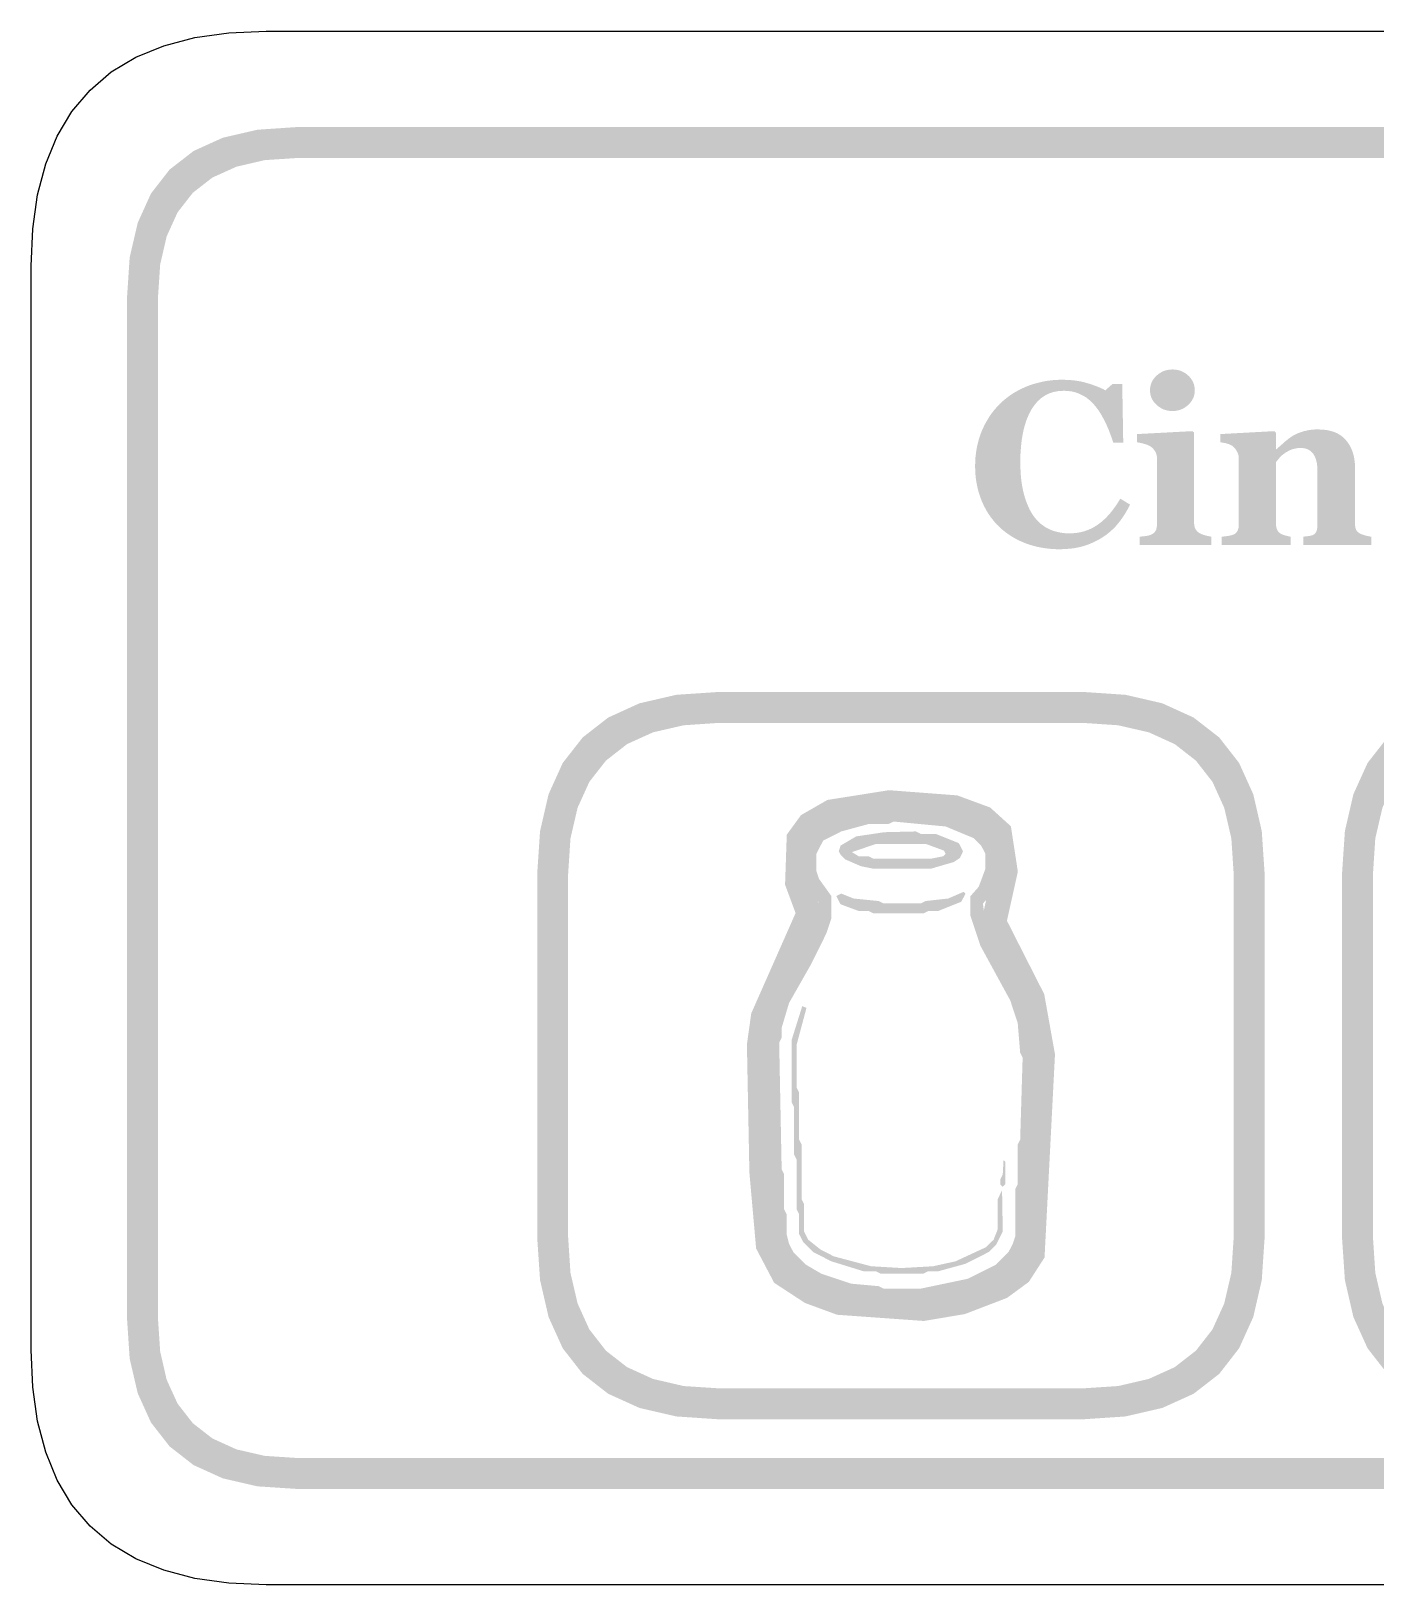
# Model space of a CAD drawing. Header units: millimetres. Extents: x 6 to 294, y 109 to 451.
# Drawn here: x 73.96 to 91.34, y 340.86 to 360.94 of the extents above; entities that cross this region are included whole.
import ezdxf

# ---------------------------------------------------------------- set-up
doc = ezdxf.new("R2010")
doc.units = ezdxf.units.MM
doc.layers.add('CUT', color=1, linetype='Continuous')
doc.layers.add('RASTER', color=7, linetype='Continuous')

msp = doc.modelspace()

# ---------------------------------------------------------------- hatches: boundary and pattern name
at = {"layer": 'RASTER'}
h = msp.add_hatch(color=7, dxfattribs=at)
h.paths.add_polyline_path([(75.2, 357.501), (75.234, 358.016), (75.338, 358.463), (75.509, 358.841), (75.75, 359.151), (76.059, 359.391), (76.438, 359.563), (76.884, 359.666), (77.4, 359.701), (134.6, 359.701), (135.116, 359.666), (135.563, 359.563), (135.941, 359.391), (136.25, 359.151), (136.491, 358.841), (136.663, 358.463), (136.766, 358.016), (136.8, 357.501), (136.8, 344.301), (136.766, 343.785), (136.663, 343.338), (136.491, 342.96), (136.25, 342.651), (135.941, 342.41), (135.563, 342.238), (135.116, 342.135), (134.6, 342.101), (77.4, 342.101), (76.884, 342.135), (76.438, 342.238), (76.059, 342.41), (75.75, 342.651), (75.509, 342.96), (75.338, 343.338), (75.234, 343.785), (75.2, 344.301)])
h.paths.add_polyline_path([(75.6, 357.501), (75.6, 344.301), (75.628, 343.879), (75.712, 343.513), (75.853, 343.204), (76.05, 342.951), (76.303, 342.754), (76.613, 342.613), (76.978, 342.529), (77.4, 342.501), (134.6, 342.501), (135.022, 342.529), (135.388, 342.613), (135.697, 342.754), (135.95, 342.951), (136.147, 343.204), (136.288, 343.513), (136.372, 343.879), (136.4, 344.301), (136.4, 357.501), (136.372, 357.923), (136.288, 358.288), (136.147, 358.598), (135.95, 358.851), (135.697, 359.048), (135.388, 359.188), (135.022, 359.273), (134.6, 359.301), (77.4, 359.301), (76.978, 359.273), (76.613, 359.188), (76.303, 359.048), (76.05, 358.851), (75.853, 358.598), (75.712, 358.288), (75.628, 357.923), (75.6, 357.501)], flags=0)
for points in [[(87.246, 354.245), (87.189, 354.246), (87.133, 354.25), (87.078, 354.256), (87.024, 354.264), (86.971, 354.274), (86.919, 354.287), (86.868, 354.302), (86.818, 354.319), (86.769, 354.339), (86.721, 354.36), (86.676, 354.384), (86.631, 354.41), (86.589, 354.438), (86.548, 354.468), (86.508, 354.5), (86.471, 354.534), (86.435, 354.569), (86.402, 354.607), (86.371, 354.646), (86.341, 354.688), (86.313, 354.731), (86.288, 354.777), (86.264, 354.825), (86.242, 354.874), (86.223, 354.926), (86.206, 354.978), (86.191, 355.032), (86.18, 355.087), (86.17, 355.144), (86.164, 355.201), (86.16, 355.26), (86.159, 355.32), (86.16, 355.38), (86.164, 355.439), (86.171, 355.497), (86.18, 355.553), (86.192, 355.608), (86.206, 355.663), (86.223, 355.716), (86.243, 355.768), (86.265, 355.818), (86.289, 355.867), (86.316, 355.914), (86.344, 355.96), (86.375, 356.004), (86.408, 356.046), (86.442, 356.086), (86.479, 356.125), (86.518, 356.16), (86.558, 356.194), (86.6, 356.226), (86.644, 356.256), (86.69, 356.283), (86.737, 356.309), (86.787, 356.332), (86.838, 356.354), (86.891, 356.373), (86.945, 356.389), (87, 356.403), (87.055, 356.415), (87.112, 356.424), (87.169, 356.43), (87.227, 356.434), (87.287, 356.435), (87.329, 356.434), (87.371, 356.432), (87.412, 356.429), (87.452, 356.425), (87.491, 356.419), (87.529, 356.412), (87.566, 356.403), (87.602, 356.393), (87.636, 356.383), (87.67, 356.372), (87.702, 356.36), (87.733, 356.349), (87.762, 356.337), (87.79, 356.325), (87.817, 356.312), (87.842, 356.299), (87.933, 356.379), (88.06, 356.379), (88.073, 355.621), (87.944, 355.621), (87.916, 355.705), (87.887, 355.783), (87.856, 355.855), (87.823, 355.922), (87.79, 355.982), (87.755, 356.038), (87.718, 356.087), (87.681, 356.13), (87.641, 356.168), (87.6, 356.202), (87.556, 356.229), (87.51, 356.252), (87.462, 356.27), (87.412, 356.283), (87.36, 356.29), (87.306, 356.293), (87.239, 356.289), (87.176, 356.278), (87.118, 356.259), (87.063, 356.232), (87.013, 356.198), (86.967, 356.157), (86.925, 356.107), (86.887, 356.051), (86.853, 355.987), (86.824, 355.917), (86.799, 355.841), (86.779, 355.759), (86.763, 355.671), (86.752, 355.577), (86.745, 355.477), (86.743, 355.37), (86.744, 355.309), (86.746, 355.251), (86.75, 355.195), (86.755, 355.141), (86.762, 355.089), (86.771, 355.04), (86.781, 354.992), (86.792, 354.948), (86.805, 354.905), (86.819, 354.864), (86.833, 354.826), (86.849, 354.79), (86.865, 354.755), (86.883, 354.723), (86.901, 354.693), (86.92, 354.666), (86.942, 354.639), (86.965, 354.614), (86.988, 354.59), (87.013, 354.569), (87.039, 354.55), (87.065, 354.532), (87.093, 354.516), (87.121, 354.502), (87.15, 354.49), (87.181, 354.479), (87.211, 354.471), (87.243, 354.463), (87.275, 354.458), (87.309, 354.453), (87.343, 354.451), (87.377, 354.45), (87.428, 354.452), (87.477, 354.457), (87.525, 354.466), (87.571, 354.478), (87.616, 354.494), (87.66, 354.513), (87.702, 354.535), (87.743, 354.562), (87.783, 354.591), (87.821, 354.624), (87.859, 354.661), (87.896, 354.701), (87.932, 354.745), (87.967, 354.793), (88.002, 354.844), (88.035, 354.898), (88.161, 354.822), (88.145, 354.79), (88.129, 354.76), (88.111, 354.729), (88.094, 354.7), (88.076, 354.672), (88.057, 354.644), (88.037, 354.617), (88.018, 354.592), (87.997, 354.567), (87.976, 354.542), (87.954, 354.519), (87.931, 354.497), (87.907, 354.475), (87.883, 354.455), (87.858, 354.435), (87.832, 354.417), (87.802, 354.397), (87.772, 354.378), (87.741, 354.361), (87.71, 354.345), (87.677, 354.33), (87.644, 354.315), (87.611, 354.302), (87.576, 354.291), (87.54, 354.28), (87.503, 354.271), (87.464, 354.263), (87.423, 354.256), (87.381, 354.252), (87.338, 354.248), (87.292, 354.246), (87.246, 354.245)], [(91.28, 354.301), (90.398, 354.301), (90.398, 354.408), (90.405, 354.408), (90.413, 354.409), (90.42, 354.41), (90.429, 354.411), (90.437, 354.412), (90.446, 354.413), (90.456, 354.414), (90.465, 354.415), (90.475, 354.416), (90.484, 354.418), (90.492, 354.419), (90.5, 354.421), (90.507, 354.423), (90.514, 354.425), (90.52, 354.427), (90.525, 354.43), (90.533, 354.434), (90.54, 354.439), (90.546, 354.444), (90.552, 354.449), (90.557, 354.456), (90.562, 354.462), (90.566, 354.469), (90.569, 354.477), (90.572, 354.485), (90.575, 354.494), (90.577, 354.504), (90.579, 354.515), (90.581, 354.526), (90.582, 354.539), (90.582, 354.553), (90.583, 354.567), (90.583, 355.253), (90.582, 355.289), (90.579, 355.323), (90.575, 355.355), (90.569, 355.384), (90.561, 355.411), (90.552, 355.435), (90.54, 355.458), (90.528, 355.478), (90.513, 355.495), (90.497, 355.511), (90.479, 355.524), (90.46, 355.534), (90.439, 355.543), (90.416, 355.549), (90.392, 355.552), (90.366, 355.553), (90.351, 355.553), (90.337, 355.552), (90.323, 355.551), (90.309, 355.549), (90.296, 355.546), (90.282, 355.543), (90.269, 355.54), (90.257, 355.536), (90.244, 355.531), (90.231, 355.526), (90.219, 355.52), (90.207, 355.514), (90.194, 355.507), (90.182, 355.5), (90.17, 355.493), (90.158, 355.484), (90.147, 355.477), (90.138, 355.47), (90.128, 355.462), (90.119, 355.455), (90.111, 355.447), (90.103, 355.44), (90.096, 355.432), (90.09, 355.424), (90.083, 355.417), (90.077, 355.409), (90.072, 355.402), (90.066, 355.395), (90.061, 355.389), (90.056, 355.382), (90.051, 355.376), (90.046, 355.37), (90.046, 354.584), (90.047, 354.571), (90.047, 354.559), (90.048, 354.547), (90.05, 354.536), (90.052, 354.526), (90.055, 354.516), (90.058, 354.507), (90.061, 354.498), (90.065, 354.489), (90.07, 354.482), (90.075, 354.474), (90.08, 354.468), (90.087, 354.461), (90.094, 354.456), (90.101, 354.45), (90.109, 354.446), (90.115, 354.443), (90.122, 354.439), (90.129, 354.436), (90.136, 354.433), (90.143, 354.43), (90.151, 354.428), (90.159, 354.425), (90.168, 354.422), (90.177, 354.42), (90.185, 354.418), (90.194, 354.416), (90.203, 354.414), (90.211, 354.412), (90.22, 354.41), (90.228, 354.409), (90.237, 354.408), (90.237, 354.301), (89.346, 354.301), (89.346, 354.408), (89.355, 354.408), (89.365, 354.409), (89.374, 354.41), (89.383, 354.411), (89.392, 354.412), (89.402, 354.413), (89.411, 354.415), (89.42, 354.416), (89.429, 354.417), (89.438, 354.419), (89.447, 354.42), (89.455, 354.422), (89.463, 354.424), (89.47, 354.426), (89.477, 354.428), (89.484, 354.43), (89.495, 354.434), (89.505, 354.439), (89.515, 354.444), (89.523, 354.45), (89.531, 354.457), (89.538, 354.464), (89.543, 354.471), (89.548, 354.48), (89.552, 354.488), (89.556, 354.498), (89.559, 354.508), (89.562, 354.518), (89.563, 354.53), (89.565, 354.542), (89.566, 354.554), (89.566, 354.567), (89.566, 355.42), (89.566, 355.431), (89.564, 355.443), (89.563, 355.454), (89.56, 355.465), (89.557, 355.476), (89.553, 355.487), (89.548, 355.498), (89.542, 355.509), (89.536, 355.52), (89.53, 355.53), (89.523, 355.54), (89.515, 355.549), (89.507, 355.558), (89.499, 355.566), (89.49, 355.574), (89.481, 355.581), (89.474, 355.585), (89.467, 355.589), (89.459, 355.593), (89.451, 355.597), (89.443, 355.601), (89.434, 355.604), (89.424, 355.607), (89.414, 355.61), (89.404, 355.613), (89.394, 355.616), (89.383, 355.618), (89.372, 355.62), (89.361, 355.622), (89.349, 355.624), (89.338, 355.625), (89.326, 355.626), (89.326, 355.733), (90.024, 355.771), (90.046, 355.75), (90.046, 355.537), (90.052, 355.537), (90.063, 355.547), (90.074, 355.556), (90.085, 355.567), (90.098, 355.577), (90.11, 355.589), (90.124, 355.6), (90.137, 355.612), (90.152, 355.625), (90.166, 355.638), (90.181, 355.649), (90.195, 355.661), (90.208, 355.672), (90.222, 355.682), (90.235, 355.691), (90.248, 355.7), (90.26, 355.709), (90.274, 355.717), (90.289, 355.725), (90.306, 355.733), (90.323, 355.741), (90.341, 355.748), (90.361, 355.755), (90.381, 355.762), (90.402, 355.769), (90.424, 355.774), (90.447, 355.779), (90.47, 355.784), (90.493, 355.787), (90.517, 355.79), (90.541, 355.792), (90.565, 355.793), (90.59, 355.793), (90.648, 355.791), (90.702, 355.785), (90.752, 355.774), (90.799, 355.76), (90.842, 355.741), (90.881, 355.717), (90.916, 355.69), (90.948, 355.658), (90.976, 355.623), (91, 355.585), (91.021, 355.544), (91.038, 355.5), (91.051, 355.454), (91.06, 355.405), (91.066, 355.353), (91.067, 355.298), (91.067, 354.581), (91.068, 354.567), (91.068, 354.555), (91.07, 354.543), (91.071, 354.532), (91.074, 354.521), (91.076, 354.512), (91.08, 354.503), (91.083, 354.494), (91.088, 354.486), (91.093, 354.479), (91.099, 354.472), (91.107, 354.465), (91.115, 354.459), (91.123, 354.453), (91.133, 354.448), (91.144, 354.443), (91.15, 354.44), (91.156, 354.438), (91.163, 354.435), (91.17, 354.433), (91.177, 354.43), (91.185, 354.428), (91.193, 354.425), (91.201, 354.422), (91.21, 354.42), (91.219, 354.418), (91.229, 354.416), (91.238, 354.414), (91.248, 354.412), (91.258, 354.41), (91.269, 354.409), (91.28, 354.408)]]:
    msp.add_hatch(color=7, dxfattribs=at).paths.add_polyline_path(points)
h = msp.add_hatch(color=7, dxfattribs=at)
h.paths.add_polyline_path([(89.211, 354.301), (88.286, 354.301), (88.286, 354.408), (88.295, 354.408), (88.305, 354.409), (88.314, 354.41), (88.323, 354.411), (88.333, 354.412), (88.342, 354.413), (88.351, 354.414), (88.36, 354.415), (88.369, 354.416), (88.378, 354.418), (88.386, 354.419), (88.394, 354.421), (88.402, 354.423), (88.41, 354.425), (88.417, 354.427), (88.423, 354.43), (88.435, 354.434), (88.445, 354.439), (88.455, 354.445), (88.463, 354.451), (88.471, 354.458), (88.478, 354.465), (88.484, 354.472), (88.489, 354.48), (88.494, 354.489), (88.498, 354.498), (88.501, 354.508), (88.504, 354.519), (88.506, 354.53), (88.507, 354.542), (88.508, 354.554), (88.508, 354.567), (88.508, 355.42), (88.508, 355.433), (88.507, 355.445), (88.505, 355.457), (88.502, 355.468), (88.499, 355.479), (88.495, 355.49), (88.49, 355.5), (88.485, 355.51), (88.479, 355.519), (88.472, 355.528), (88.466, 355.537), (88.458, 355.545), (88.451, 355.553), (88.443, 355.56), (88.435, 355.566), (88.426, 355.572), (88.419, 355.577), (88.411, 355.581), (88.403, 355.585), (88.393, 355.589), (88.383, 355.594), (88.371, 355.598), (88.359, 355.602), (88.346, 355.606), (88.333, 355.61), (88.32, 355.613), (88.308, 355.616), (88.295, 355.619), (88.283, 355.622), (88.272, 355.624), (88.26, 355.625), (88.249, 355.626), (88.249, 355.733), (88.967, 355.771), (88.989, 355.75), (88.989, 354.586), (88.989, 354.574), (88.99, 354.562), (88.992, 354.55), (88.994, 354.539), (88.997, 354.528), (89.001, 354.518), (89.006, 354.508), (89.011, 354.499), (89.017, 354.491), (89.023, 354.482), (89.03, 354.475), (89.037, 354.468), (89.046, 354.462), (89.054, 354.456), (89.064, 354.45), (89.074, 354.446), (89.081, 354.443), (89.089, 354.439), (89.097, 354.436), (89.104, 354.433), (89.113, 354.43), (89.121, 354.428), (89.129, 354.425), (89.138, 354.422), (89.147, 354.42), (89.156, 354.418), (89.165, 354.416), (89.174, 354.414), (89.183, 354.412), (89.193, 354.41), (89.202, 354.409), (89.211, 354.408)])
h.paths.add_polyline_path([(88.998, 356.299), (88.996, 356.272), (88.992, 356.245), (88.986, 356.22), (88.976, 356.196), (88.964, 356.173), (88.949, 356.15), (88.932, 356.129), (88.912, 356.109), (88.89, 356.091), (88.867, 356.075), (88.843, 356.061), (88.818, 356.05), (88.792, 356.042), (88.766, 356.036), (88.738, 356.032), (88.709, 356.031), (88.68, 356.032), (88.652, 356.036), (88.625, 356.042), (88.599, 356.05), (88.574, 356.061), (88.55, 356.075), (88.527, 356.091), (88.505, 356.109), (88.485, 356.129), (88.467, 356.15), (88.452, 356.173), (88.44, 356.196), (88.431, 356.22), (88.424, 356.245), (88.42, 356.272), (88.419, 356.299), (88.42, 356.326), (88.424, 356.352), (88.431, 356.378), (88.44, 356.402), (88.452, 356.425), (88.467, 356.448), (88.485, 356.469), (88.505, 356.489), (88.527, 356.508), (88.55, 356.524), (88.574, 356.537), (88.599, 356.549), (88.625, 356.557), (88.652, 356.563), (88.68, 356.567), (88.709, 356.568), (88.738, 356.567), (88.766, 356.563), (88.793, 356.557), (88.819, 356.549), (88.844, 356.537), (88.868, 356.524), (88.891, 356.508), (88.913, 356.489), (88.933, 356.469), (88.95, 356.448), (88.964, 356.425), (88.976, 356.402), (88.986, 356.378), (88.992, 356.352), (88.996, 356.326), (88.998, 356.299)])
h = msp.add_hatch(color=7, dxfattribs=at)
h.paths.add_polyline_path([(80.5, 350.051), (80.537, 350.602), (80.647, 351.079), (80.83, 351.483), (81.088, 351.813), (81.418, 352.07), (81.822, 352.254), (82.299, 352.364), (82.85, 352.401), (87.55, 352.401), (88.101, 352.364), (88.578, 352.254), (88.982, 352.07), (89.313, 351.813), (89.57, 351.483), (89.753, 351.079), (89.863, 350.602), (89.9, 350.051), (89.9, 345.351), (89.863, 344.8), (89.753, 344.323), (89.57, 343.919), (89.313, 343.588), (88.982, 343.331), (88.578, 343.148), (88.101, 343.038), (87.55, 343.001), (82.85, 343.001), (82.299, 343.038), (81.822, 343.148), (81.418, 343.331), (81.088, 343.588), (80.83, 343.919), (80.647, 344.323), (80.537, 344.8), (80.5, 345.351)])
h.paths.add_polyline_path([(80.9, 350.051), (80.9, 345.351), (80.93, 344.894), (81.022, 344.498), (81.174, 344.163), (81.388, 343.888), (81.662, 343.675), (81.997, 343.523), (82.393, 343.431), (82.85, 343.401), (87.55, 343.401), (88.007, 343.431), (88.403, 343.523), (88.738, 343.675), (89.012, 343.888), (89.226, 344.163), (89.378, 344.498), (89.47, 344.894), (89.5, 345.351), (89.5, 350.051), (89.47, 350.508), (89.378, 350.904), (89.226, 351.239), (89.012, 351.513), (88.738, 351.727), (88.403, 351.879), (88.007, 351.97), (87.55, 352.001), (82.85, 352.001), (82.393, 351.97), (81.997, 351.879), (81.662, 351.727), (81.388, 351.513), (81.174, 351.239), (81.022, 350.904), (80.93, 350.508), (80.9, 350.051)], flags=0)
h = msp.add_hatch(color=7, dxfattribs=at)
h.paths.add_polyline_path([(90.9, 350.051), (90.937, 350.602), (91.047, 351.079), (91.23, 351.483), (91.488, 351.813), (91.818, 352.07), (92.222, 352.254), (92.699, 352.364), (93.25, 352.401), (97.95, 352.401), (98.501, 352.364), (98.978, 352.254), (99.382, 352.07), (99.712, 351.813), (99.97, 351.483), (100.153, 351.079), (100.263, 350.602), (100.3, 350.051), (100.3, 345.351), (100.263, 344.8), (100.153, 344.323), (99.97, 343.919), (99.713, 343.588), (99.382, 343.331), (98.978, 343.148), (98.501, 343.038), (97.95, 343.001), (93.25, 343.001), (92.699, 343.038), (92.222, 343.148), (91.818, 343.331), (91.488, 343.588), (91.23, 343.919), (91.047, 344.323), (90.937, 344.8), (90.9, 345.351)])
h.paths.add_polyline_path([(91.3, 350.051), (91.3, 345.351), (91.33, 344.894), (91.422, 344.498), (91.574, 344.163), (91.788, 343.888), (92.062, 343.675), (92.397, 343.523), (92.793, 343.431), (93.25, 343.401), (97.95, 343.401), (98.407, 343.431), (98.803, 343.523), (99.138, 343.675), (99.413, 343.888), (99.626, 344.163), (99.778, 344.498), (99.87, 344.894), (99.9, 345.351), (99.9, 350.051), (99.87, 350.508), (99.778, 350.904), (99.626, 351.239), (99.413, 351.513), (99.138, 351.727), (98.803, 351.879), (98.407, 351.97), (97.95, 352.001), (93.25, 352.001), (92.793, 351.97), (92.397, 351.879), (92.062, 351.727), (91.788, 351.513), (91.574, 351.239), (91.422, 350.904), (91.33, 350.508), (91.3, 350.051)], flags=0)
h = msp.add_hatch(color=7, dxfattribs=at)
h.paths.add_polyline_path([(85.046, 351.131), (85.928, 351.064), (86.354, 350.907), (86.621, 350.665), (86.711, 350.079), (86.57, 349.444), (87.052, 348.495), (87.191, 347.718), (87.056, 345.092), (86.853, 344.777), (86.571, 344.57), (86.026, 344.361), (85.497, 344.272), (84.376, 344.352), (83.962, 344.504), (83.562, 344.765), (83.329, 345.209), (83.242, 346.19), (83.21, 347.846), (83.266, 348.247), (83.839, 349.543), (83.703, 349.91), (83.725, 350.556), (83.909, 350.809), (84.25, 351.005)])
h.paths.add_polyline_path([(85.059, 350.809), (84.358, 350.698), (84.128, 350.566), (84.042, 350.447), (84.025, 349.962), (84.185, 349.533), (83.576, 348.158), (83.53, 347.827), (83.562, 346.207), (83.642, 345.301), (83.807, 344.987), (84.107, 344.792), (84.444, 344.668), (85.481, 344.594), (85.941, 344.671), (86.417, 344.854), (86.616, 345), (86.741, 345.193), (86.869, 347.698), (86.745, 348.392), (86.232, 349.401), (86.386, 350.089), (86.322, 350.504), (86.185, 350.628), (85.859, 350.748), (85.059, 350.809)], flags=0)
h = msp.add_hatch(color=7, dxfattribs=at)
h.paths.add_polyline_path([(84.856, 350.877), (85.521, 350.887), (85.585, 350.855), (85.714, 350.855), (86.067, 350.758), (86.301, 350.639), (86.366, 350.575), (86.452, 350.405), (86.484, 350.18), (86.452, 350.116), (86.452, 349.956), (86.366, 349.785), (86.26, 349.667), (86.292, 349.41), (86.475, 349.015), (86.838, 348.35), (86.934, 347.901), (86.934, 346.873), (86.902, 346.809), (86.902, 346.135), (86.87, 346.07), (86.87, 345.396), (86.838, 345.236), (86.751, 345.065), (86.526, 344.841), (86.067, 344.625), (85.65, 344.529), (85.425, 344.529), (85.361, 344.497), (85.039, 344.497), (84.975, 344.529), (84.558, 344.561), (84.237, 344.658), (83.874, 344.841), (83.681, 345.033), (83.595, 345.203), (83.53, 345.46), (83.498, 346.424), (83.466, 346.488), (83.466, 347.997), (83.595, 348.446), (84.076, 349.345), (84.14, 349.57), (84.131, 349.689), (84.034, 349.785), (83.948, 349.956), (83.916, 350.309), (84.034, 350.575), (84.163, 350.672), (84.526, 350.823)])
h.paths.add_polyline_path([(85.104, 350.726), (85.039, 350.694), (84.783, 350.694), (84.429, 350.598), (84.195, 350.479), (84.108, 350.309), (84.108, 350.084), (84.14, 349.988), (84.301, 349.763), (84.301, 349.474), (84.237, 349.281), (84.034, 348.873), (83.755, 348.382), (83.659, 348.061), (83.659, 347.933), (83.627, 347.868), (83.659, 346.231), (83.691, 346.167), (83.691, 345.717), (83.723, 345.653), (83.723, 345.396), (83.755, 345.268), (83.81, 345.162), (83.97, 345.001), (84.173, 344.882), (84.558, 344.754), (84.911, 344.722), (84.975, 344.69), (85.457, 344.69), (86.067, 344.818), (86.43, 345.001), (86.59, 345.162), (86.645, 345.268), (86.677, 345.364), (86.677, 345.974), (86.709, 346.038), (86.709, 346.552), (86.741, 346.616), (86.773, 347.676), (86.741, 347.74), (86.709, 348.125), (86.613, 348.414), (86.227, 349.121), (86.099, 349.506), (86.099, 349.763), (86.205, 349.882), (86.292, 350.116), (86.292, 350.309), (86.237, 350.415), (86.141, 350.511), (85.778, 350.662)], flags=0)
h.paths.add_polyline_path([(84.985, 350.588), (85.393, 350.598), (85.457, 350.566), (85.65, 350.566), (85.948, 350.447), (86.003, 350.341), (85.961, 350.254), (85.884, 350.203), (85.585, 350.116), (84.847, 350.116), (84.686, 350.148), (84.484, 350.235), (84.42, 350.299), (84.397, 350.341), (84.42, 350.415), (84.622, 350.534)], flags=0)
h.paths.add_polyline_path([(84.879, 350.437), (84.567, 350.331), (84.654, 350.277), (84.783, 350.277), (84.847, 350.245), (85.585, 350.245), (85.746, 350.277), (85.778, 350.309), (85.755, 350.351), (85.521, 350.437)], flags=0)
h.paths.add_polyline_path([(86.012, 349.818), (86.035, 349.795), (85.98, 349.689), (85.682, 349.57), (85.553, 349.57), (85.489, 349.538), (84.847, 349.538), (84.783, 349.57), (84.654, 349.57), (84.42, 349.657), (84.365, 349.763), (84.429, 349.795), (84.59, 349.731), (84.911, 349.699), (84.975, 349.667), (85.457, 349.667), (85.521, 349.699), (85.81, 349.731)], flags=0)
h.paths.add_polyline_path([(83.925, 348.34), (83.98, 348.318), (83.851, 347.836), (83.851, 347.291), (83.884, 347.226), (83.884, 346.616), (83.916, 346.552), (83.916, 345.846), (83.948, 345.781), (83.948, 345.428), (84.002, 345.322), (84.163, 345.194), (84.333, 345.107), (84.815, 344.979), (85.21, 344.956), (85.617, 344.979), (85.906, 345.043), (86.301, 345.226), (86.398, 345.322), (86.452, 345.46), (86.452, 345.846), (86.507, 345.964), (86.516, 345.428), (86.43, 345.258), (86.333, 345.162), (86.035, 345.011), (85.682, 344.914), (85.553, 344.914), (85.489, 344.882), (84.943, 344.882), (84.879, 344.914), (84.718, 344.914), (84.301, 345.043), (84.067, 345.162), (83.938, 345.29), (83.884, 345.396), (83.884, 345.653), (83.851, 345.717), (83.851, 346.359), (83.819, 346.424), (83.819, 347.034), (83.787, 347.098), (83.787, 347.901)], flags=0)
h.paths.add_polyline_path([(86.526, 346.35), (86.549, 346.327), (86.549, 346.038), (86.516, 346.006), (86.484, 346.038), (86.484, 346.102), (86.516, 346.167)], flags=0)

# ---------------------------------------------------------------- linework, layer by layer
at = {"layer": 'CUT'}
msp.add_lwpolyline([(135.001, 340.861), (76.999, 340.861), (76.517, 340.882), (76.075, 340.945), (75.675, 341.05), (75.315, 341.198), (74.997, 341.389), (74.722, 341.622), (74.488, 341.898), (74.297, 342.216), (74.149, 342.576), (74.044, 342.976), (73.981, 343.418), (73.96, 343.9), (73.96, 357.902), (73.981, 358.384), (74.044, 358.825), (74.149, 359.226), (74.297, 359.585), (74.488, 359.903), (74.722, 360.179), (74.997, 360.413), (75.315, 360.603), (75.675, 360.751), (76.075, 360.857), (76.517, 360.92), (76.999, 360.941), (135.001, 360.941)], dxfattribs=at)

doc.saveas('drawing.dxf')
